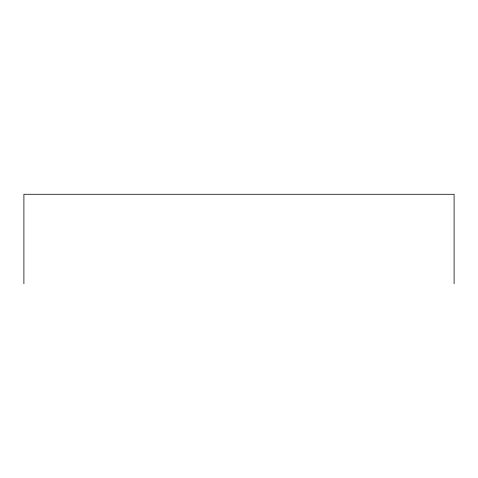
<?xml version="1.0" encoding="UTF-8"?>
<svg xmlns="http://www.w3.org/2000/svg" width="478" height="478" viewBox="0 0 478 478"><rect width="100%" height="100%" fill="white"/><g stroke="black" fill="none" stroke-linecap="round" stroke-linejoin="round"><path stroke-width="0.72" d="M454.1 283.717L454.1 194.283L23.9 194.283L23.9 283.717"/></g></svg>
